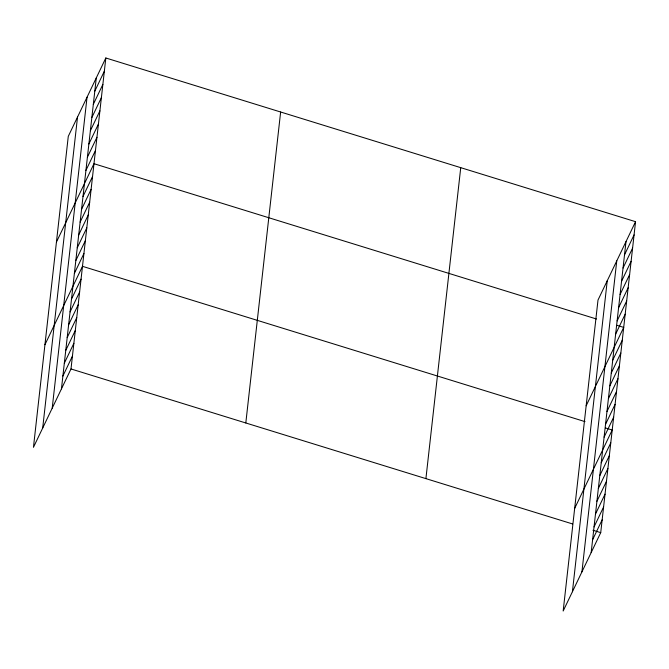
<?xml version="1.0" encoding="UTF-8"?>
<svg xmlns="http://www.w3.org/2000/svg" width="669" height="669" viewBox="0 0 669 669"><rect width="100%" height="100%" fill="white"/><g stroke="black" fill="none" stroke-linecap="round" stroke-linejoin="round"><path stroke-width="1" d="M42.691 428.035L77.52 117.067M52.207 408.165L87.045 97.197M61.448 388.873L96.286 77.913M105.827 57.986L68.28 136.351L33.45 447.318L70.998 368.954L105.827 57.986L635.55 221.682L600.72 532.649L563.173 611.014L598.002 300.047L635.55 221.682M245.807 422.967L280.637 112.007M425.91 478.628L460.74 167.66M572.413 591.731L607.243 280.763M581.93 571.861L616.759 260.893M591.17 552.577L626 241.609M94.806 91.126L104.347 71.198M93.317 104.347L102.867 84.419M91.837 117.56L101.387 97.632M90.357 130.773L99.907 110.845M88.877 143.994L98.427 124.066M87.396 157.207L96.946 137.279M85.916 170.428L95.466 150.5M56.439 242.078L93.986 163.713L596.514 319.013M82.998 196.469L92.548 176.541M81.568 209.297L91.109 189.369M80.129 222.125L89.679 202.197M78.691 234.953L88.241 215.025M77.253 247.781L86.803 227.853M75.814 260.601L85.364 240.673M74.384 273.429L83.926 253.501M44.948 344.694L82.488 266.329L585.015 421.629M71.508 299.085L81.058 279.157M70.069 311.913L79.619 291.985M68.631 324.741L78.181 304.813M67.193 337.569L76.743 317.641M65.763 350.397L75.304 330.469M64.324 363.225L73.874 343.297M62.886 376.053L72.436 356.125M624.52 254.83L634.07 234.903M623.04 268.043L632.59 248.115M621.56 281.264L631.11 261.336M620.079 294.477L629.629 274.549M618.599 307.69L628.149 287.762M617.119 320.911L626.669 300.983M615.639 334.124L625.189 314.196M586.161 405.782L623.709 327.409L616.91 325.31M612.72 360.165L622.27 340.237M611.282 372.993L620.832 353.065M609.852 385.821L619.394 365.893M608.414 398.649L617.955 378.721M606.975 411.477L616.525 391.549M605.537 424.305L615.087 404.377M604.099 437.133L613.649 417.205M574.663 508.398L612.21 430.033L605.412 427.926M601.23 462.789L610.772 442.861M599.792 475.617L609.342 455.689M598.354 488.437L607.904 468.509M596.915 501.265L606.465 481.337M595.477 514.093L605.027 494.165M594.047 526.921L603.589 506.993M592.609 539.749L602.15 519.821M70.998 368.954L572.555 523.944M592.951 530.249L600.72 532.649"/></g></svg>
